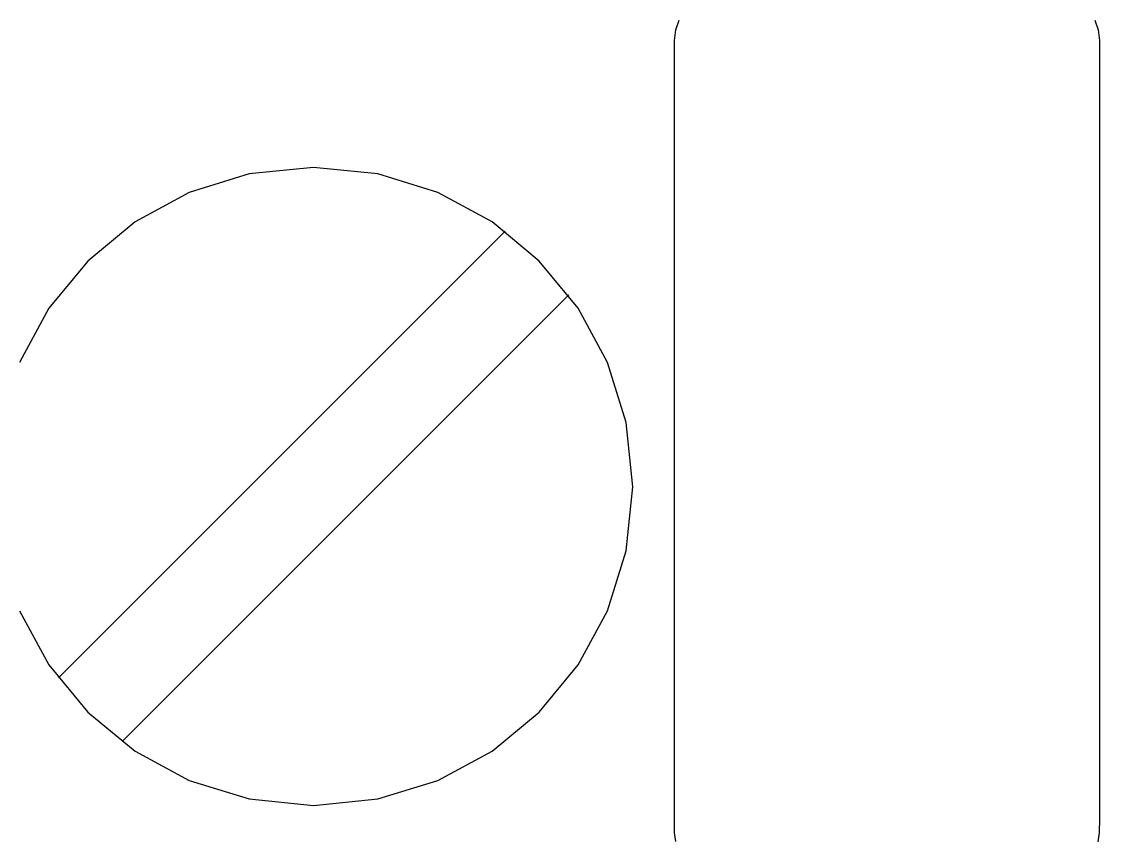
# Model space of a CAD drawing. Extents: x 1 to 47.7, y 0.2 to 35.
# Drawn here: x 29.117 to 29.682, y 11.489 to 11.917 of the extents above; entities that cross this region are included whole.
import ezdxf

# ---------------------------------------------------------------- set-up
doc = ezdxf.new("R2010")
doc.units = 0
doc.header["$MEASUREMENT"] = 0
for name, color, linetype in [('5_1___24__TARGET_LEDS___12', 7, 'CONTINUOUS'), ('6_2___8__INDEPENDENT_INPUT', 7, 'CONTINUOUS'), ('6_3___8__OPTOISO_INDEPENDE', 7, 'CONTINUOUS'), ('6_4___24__OPTOISO_INDEPEND', 7, 'CONTINUOUS'), ('6_5___8__INDEPENDENT_INPUT', 7, 'CONTINUOUS'), ('6_6___8__INDEPENDENT_INPUT', 7, 'CONTINUOUS'), ('6_7___8__OPTOISO_INDEPENDE', 7, 'CONTINUOUS'), ('6_8___8__OPTOISO_INDEPENDE', 7, 'CONTINUOUS')]:
    doc.layers.add(name, color=color, linetype=linetype)

msp = doc.modelspace()

# ---------------------------------------------------------------- linework, layer by layer
at = {"layer": '5_1___24__TARGET_LEDS___12'}
for points in [[(29.46031, 11.48699), (29.4596, 11.49163), (29.45952, 11.49912), (29.45952, 11.53136), (29.45952, 11.58544), (29.45952, 11.65311), (29.45952, 11.7261), (29.45952, 11.79613), (29.45952, 11.85494), (29.45952, 11.89427), (29.45953, 11.90702), (29.46024, 11.91258), (29.46196, 11.91777)], [(29.67994, 11.91777), (29.68166, 11.91258), (29.68236, 11.90702), (29.68237, 11.89427), (29.68237, 11.85494), (29.68237, 11.79613), (29.68237, 11.7261), (29.68237, 11.65311), (29.68237, 11.58544), (29.68237, 11.53136), (29.68237, 11.49912), (29.6823, 11.49161), (29.68157, 11.48695)], [(29.11615, 11.60803), (29.13158, 11.57964), (29.15202, 11.55492), (29.1768, 11.53452), (29.20524, 11.51913), (29.23667, 11.50939), (29.27042, 11.506), (29.30412, 11.50939), (29.33551, 11.51913), (29.36393, 11.53452), (29.38868, 11.55492), (29.40911, 11.57964), (29.42454, 11.60803), (29.43429, 11.63939), (29.43769, 11.67308), (29.43429, 11.70678), (29.42454, 11.7382), (29.40911, 11.76664), (29.38868, 11.79143), (29.36393, 11.81189), (29.33551, 11.82735), (29.30412, 11.83712), (29.27042, 11.84053), (29.23667, 11.83712), (29.20524, 11.82735), (29.1768, 11.81189), (29.15202, 11.79143), (29.13158, 11.76664), (29.11615, 11.7382)], [(29.13658, 11.57284), (29.37085, 11.80711)], [(29.17, 11.53942), (29.40427, 11.77369)]]:
    msp.add_lwpolyline(points, dxfattribs=at)
at = {"layer": '6_2___8__INDEPENDENT_INPUT'}
for points in [[(29.46031, 11.48699), (29.4596, 11.49163), (29.45952, 11.49912), (29.45952, 11.53136), (29.45952, 11.58544), (29.45952, 11.65311), (29.45952, 11.7261), (29.45952, 11.79613), (29.45952, 11.85494), (29.45952, 11.89427), (29.45953, 11.90702), (29.46024, 11.91258), (29.46196, 11.91777)], [(29.67994, 11.91777), (29.68166, 11.91258), (29.68236, 11.90702), (29.68237, 11.89427), (29.68237, 11.85494), (29.68237, 11.79613), (29.68237, 11.7261), (29.68237, 11.65311), (29.68237, 11.58544), (29.68237, 11.53136), (29.68237, 11.49912), (29.6823, 11.49161), (29.68157, 11.48695)], [(29.11615, 11.60803), (29.13158, 11.57964), (29.15202, 11.55492), (29.1768, 11.53452), (29.20524, 11.51913), (29.23667, 11.50939), (29.27042, 11.506), (29.30412, 11.50939), (29.33551, 11.51913), (29.36393, 11.53452), (29.38868, 11.55492), (29.40911, 11.57964), (29.42454, 11.60803), (29.43429, 11.63939), (29.43769, 11.67308), (29.43429, 11.70678), (29.42454, 11.7382), (29.40911, 11.76664), (29.38868, 11.79143), (29.36393, 11.81189), (29.33551, 11.82735), (29.30412, 11.83712), (29.27042, 11.84053), (29.23667, 11.83712), (29.20524, 11.82735), (29.1768, 11.81189), (29.15202, 11.79143), (29.13158, 11.76664), (29.11615, 11.7382)], [(29.13658, 11.57284), (29.37085, 11.80711)], [(29.17, 11.53942), (29.40427, 11.77369)]]:
    msp.add_lwpolyline(points, dxfattribs=at)
at = {"layer": '6_3___8__OPTOISO_INDEPENDE'}
for points in [[(29.46031, 11.48699), (29.4596, 11.49163), (29.45952, 11.49912), (29.45952, 11.53136), (29.45952, 11.58544), (29.45952, 11.65311), (29.45952, 11.7261), (29.45952, 11.79613), (29.45952, 11.85494), (29.45952, 11.89427), (29.45953, 11.90702), (29.46024, 11.91258), (29.46196, 11.91777)], [(29.67994, 11.91777), (29.68166, 11.91258), (29.68236, 11.90702), (29.68237, 11.89427), (29.68237, 11.85494), (29.68237, 11.79613), (29.68237, 11.7261), (29.68237, 11.65311), (29.68237, 11.58544), (29.68237, 11.53136), (29.68237, 11.49912), (29.6823, 11.49161), (29.68157, 11.48695)], [(29.11615, 11.60803), (29.13158, 11.57964), (29.15202, 11.55492), (29.1768, 11.53452), (29.20524, 11.51913), (29.23667, 11.50939), (29.27042, 11.506), (29.30412, 11.50939), (29.33551, 11.51913), (29.36393, 11.53452), (29.38868, 11.55492), (29.40911, 11.57964), (29.42454, 11.60803), (29.43429, 11.63939), (29.43769, 11.67308), (29.43429, 11.70678), (29.42454, 11.7382), (29.40911, 11.76664), (29.38868, 11.79143), (29.36393, 11.81189), (29.33551, 11.82735), (29.30412, 11.83712), (29.27042, 11.84053), (29.23667, 11.83712), (29.20524, 11.82735), (29.1768, 11.81189), (29.15202, 11.79143), (29.13158, 11.76664), (29.11615, 11.7382)], [(29.13658, 11.57284), (29.37085, 11.80711)], [(29.17, 11.53942), (29.40427, 11.77369)]]:
    msp.add_lwpolyline(points, dxfattribs=at)
at = {"layer": '6_4___24__OPTOISO_INDEPEND'}
for points in [[(29.46031, 11.48699), (29.4596, 11.49163), (29.45952, 11.49912), (29.45952, 11.53136), (29.45952, 11.58544), (29.45952, 11.65311), (29.45952, 11.7261), (29.45952, 11.79613), (29.45952, 11.85494), (29.45952, 11.89427), (29.45953, 11.90702), (29.46024, 11.91258), (29.46196, 11.91777)], [(29.67994, 11.91777), (29.68166, 11.91258), (29.68236, 11.90702), (29.68237, 11.89427), (29.68237, 11.85494), (29.68237, 11.79613), (29.68237, 11.7261), (29.68237, 11.65311), (29.68237, 11.58544), (29.68237, 11.53136), (29.68237, 11.49912), (29.6823, 11.49161), (29.68157, 11.48695)], [(29.11615, 11.60803), (29.13158, 11.57964), (29.15202, 11.55492), (29.1768, 11.53452), (29.20524, 11.51913), (29.23667, 11.50939), (29.27042, 11.506), (29.30412, 11.50939), (29.33551, 11.51913), (29.36393, 11.53452), (29.38868, 11.55492), (29.40911, 11.57964), (29.42454, 11.60803), (29.43429, 11.63939), (29.43769, 11.67308), (29.43429, 11.70678), (29.42454, 11.7382), (29.40911, 11.76664), (29.38868, 11.79143), (29.36393, 11.81189), (29.33551, 11.82735), (29.30412, 11.83712), (29.27042, 11.84053), (29.23667, 11.83712), (29.20524, 11.82735), (29.1768, 11.81189), (29.15202, 11.79143), (29.13158, 11.76664), (29.11615, 11.7382)], [(29.13658, 11.57284), (29.37085, 11.80711)], [(29.17, 11.53942), (29.40427, 11.77369)]]:
    msp.add_lwpolyline(points, dxfattribs=at)
at = {"layer": '6_5___8__INDEPENDENT_INPUT'}
for points in [[(29.46031, 11.48699), (29.4596, 11.49163), (29.45952, 11.49912), (29.45952, 11.53136), (29.45952, 11.58544), (29.45952, 11.65311), (29.45952, 11.7261), (29.45952, 11.79613), (29.45952, 11.85494), (29.45952, 11.89427), (29.45953, 11.90702), (29.46024, 11.91258), (29.46196, 11.91777)], [(29.67994, 11.91777), (29.68166, 11.91258), (29.68236, 11.90702), (29.68237, 11.89427), (29.68237, 11.85494), (29.68237, 11.79613), (29.68237, 11.7261), (29.68237, 11.65311), (29.68237, 11.58544), (29.68237, 11.53136), (29.68237, 11.49912), (29.6823, 11.49161), (29.68157, 11.48695)], [(29.11615, 11.60803), (29.13158, 11.57964), (29.15202, 11.55492), (29.1768, 11.53452), (29.20524, 11.51913), (29.23667, 11.50939), (29.27042, 11.506), (29.30412, 11.50939), (29.33551, 11.51913), (29.36393, 11.53452), (29.38868, 11.55492), (29.40911, 11.57964), (29.42454, 11.60803), (29.43429, 11.63939), (29.43769, 11.67308), (29.43429, 11.70678), (29.42454, 11.7382), (29.40911, 11.76664), (29.38868, 11.79143), (29.36393, 11.81189), (29.33551, 11.82735), (29.30412, 11.83712), (29.27042, 11.84053), (29.23667, 11.83712), (29.20524, 11.82735), (29.1768, 11.81189), (29.15202, 11.79143), (29.13158, 11.76664), (29.11615, 11.7382)], [(29.13658, 11.57284), (29.37085, 11.80711)], [(29.17, 11.53942), (29.40427, 11.77369)]]:
    msp.add_lwpolyline(points, dxfattribs=at)
at = {"layer": '6_6___8__INDEPENDENT_INPUT'}
for points in [[(29.46031, 11.48699), (29.4596, 11.49163), (29.45952, 11.49912), (29.45952, 11.53136), (29.45952, 11.58544), (29.45952, 11.65311), (29.45952, 11.7261), (29.45952, 11.79613), (29.45952, 11.85494), (29.45952, 11.89427), (29.45953, 11.90702), (29.46024, 11.91258), (29.46196, 11.91777)], [(29.67994, 11.91777), (29.68166, 11.91258), (29.68236, 11.90702), (29.68237, 11.89427), (29.68237, 11.85494), (29.68237, 11.79613), (29.68237, 11.7261), (29.68237, 11.65311), (29.68237, 11.58544), (29.68237, 11.53136), (29.68237, 11.49912), (29.6823, 11.49161), (29.68157, 11.48695)], [(29.11615, 11.60803), (29.13158, 11.57964), (29.15202, 11.55492), (29.1768, 11.53452), (29.20524, 11.51913), (29.23667, 11.50939), (29.27042, 11.506), (29.30412, 11.50939), (29.33551, 11.51913), (29.36393, 11.53452), (29.38868, 11.55492), (29.40911, 11.57964), (29.42454, 11.60803), (29.43429, 11.63939), (29.43769, 11.67308), (29.43429, 11.70678), (29.42454, 11.7382), (29.40911, 11.76664), (29.38868, 11.79143), (29.36393, 11.81189), (29.33551, 11.82735), (29.30412, 11.83712), (29.27042, 11.84053), (29.23667, 11.83712), (29.20524, 11.82735), (29.1768, 11.81189), (29.15202, 11.79143), (29.13158, 11.76664), (29.11615, 11.7382)], [(29.13658, 11.57284), (29.37085, 11.80711)], [(29.17, 11.53942), (29.40427, 11.77369)]]:
    msp.add_lwpolyline(points, dxfattribs=at)
at = {"layer": '6_7___8__OPTOISO_INDEPENDE'}
for points in [[(29.46031, 11.48699), (29.4596, 11.49163), (29.45952, 11.49912), (29.45952, 11.53136), (29.45952, 11.58544), (29.45952, 11.65311), (29.45952, 11.7261), (29.45952, 11.79613), (29.45952, 11.85494), (29.45952, 11.89427), (29.45953, 11.90702), (29.46024, 11.91258), (29.46196, 11.91777)], [(29.67994, 11.91777), (29.68166, 11.91258), (29.68236, 11.90702), (29.68237, 11.89427), (29.68237, 11.85494), (29.68237, 11.79613), (29.68237, 11.7261), (29.68237, 11.65311), (29.68237, 11.58544), (29.68237, 11.53136), (29.68237, 11.49912), (29.6823, 11.49161), (29.68157, 11.48695)], [(29.11615, 11.60803), (29.13158, 11.57964), (29.15202, 11.55492), (29.1768, 11.53452), (29.20524, 11.51913), (29.23667, 11.50939), (29.27042, 11.506), (29.30412, 11.50939), (29.33551, 11.51913), (29.36393, 11.53452), (29.38868, 11.55492), (29.40911, 11.57964), (29.42454, 11.60803), (29.43429, 11.63939), (29.43769, 11.67308), (29.43429, 11.70678), (29.42454, 11.7382), (29.40911, 11.76664), (29.38868, 11.79143), (29.36393, 11.81189), (29.33551, 11.82735), (29.30412, 11.83712), (29.27042, 11.84053), (29.23667, 11.83712), (29.20524, 11.82735), (29.1768, 11.81189), (29.15202, 11.79143), (29.13158, 11.76664), (29.11615, 11.7382)], [(29.13658, 11.57284), (29.37085, 11.80711)], [(29.17, 11.53942), (29.40427, 11.77369)]]:
    msp.add_lwpolyline(points, dxfattribs=at)
at = {"layer": '6_8___8__OPTOISO_INDEPENDE'}
for points in [[(29.46031, 11.48699), (29.4596, 11.49163), (29.45952, 11.49912), (29.45952, 11.53136), (29.45952, 11.58544), (29.45952, 11.65311), (29.45952, 11.7261), (29.45952, 11.79613), (29.45952, 11.85494), (29.45952, 11.89427), (29.45953, 11.90702), (29.46024, 11.91258), (29.46196, 11.91777)], [(29.67994, 11.91777), (29.68166, 11.91258), (29.68236, 11.90702), (29.68237, 11.89427), (29.68237, 11.85494), (29.68237, 11.79613), (29.68237, 11.7261), (29.68237, 11.65311), (29.68237, 11.58544), (29.68237, 11.53136), (29.68237, 11.49912), (29.6823, 11.49161), (29.68157, 11.48695)], [(29.11615, 11.60803), (29.13158, 11.57964), (29.15202, 11.55492), (29.1768, 11.53452), (29.20524, 11.51913), (29.23667, 11.50939), (29.27042, 11.506), (29.30412, 11.50939), (29.33551, 11.51913), (29.36393, 11.53452), (29.38868, 11.55492), (29.40911, 11.57964), (29.42454, 11.60803), (29.43429, 11.63939), (29.43769, 11.67308), (29.43429, 11.70678), (29.42454, 11.7382), (29.40911, 11.76664), (29.38868, 11.79143), (29.36393, 11.81189), (29.33551, 11.82735), (29.30412, 11.83712), (29.27042, 11.84053), (29.23667, 11.83712), (29.20524, 11.82735), (29.1768, 11.81189), (29.15202, 11.79143), (29.13158, 11.76664), (29.11615, 11.7382)], [(29.13658, 11.57284), (29.37085, 11.80711)], [(29.17, 11.53942), (29.40427, 11.77369)]]:
    msp.add_lwpolyline(points, dxfattribs=at)

doc.saveas('drawing.dxf')
